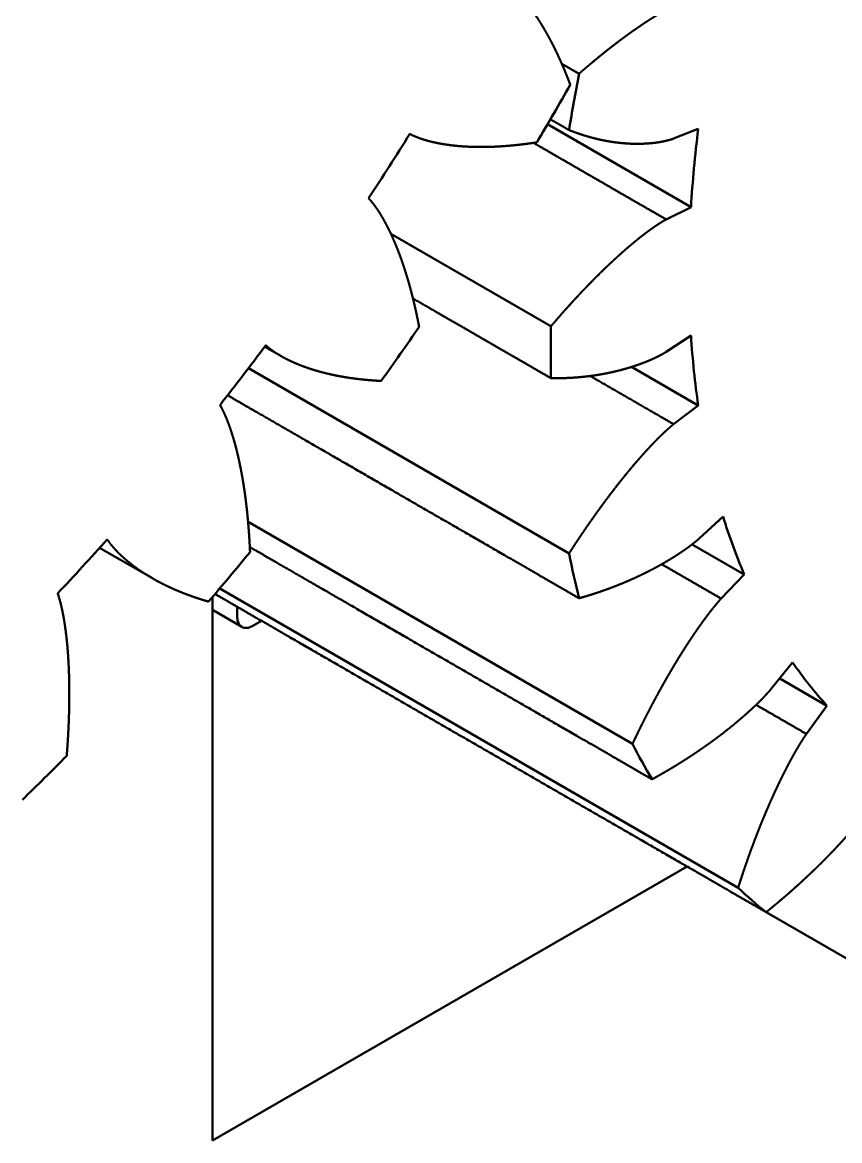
# Model space of a CAD drawing. Header units: inches. Extents: x 0.5 to 16.8, y 0.4 to 9.6.
# Drawn here: x 9.6371 to 9.7296, y 1.7202 to 1.8467 of the extents above; entities that cross this region are included whole.
import ezdxf

# ---------------------------------------------------------------- set-up
doc = ezdxf.new("R2010")
doc.units = ezdxf.units.IN
doc.header["$LTSCALE"] = 0.75
doc.header["$MEASUREMENT"] = 0
doc.layers.add('Visible', color=7, linetype='Continuous', lineweight=50)

msp = doc.modelspace()

# ---------------------------------------------------------------- linework, layer by layer
at = {"layer": 'Visible', "extrusion": (0, 0.8164965809277261, 0.5773502691896258)}
for p, q in [((9.700144489477001, 1.840903384911599, 0.2842348435647182), (9.698185183207674, 1.842034590913499, 0.2826350766949872)), ((9.696575956906603, 1.835182736711431, 0.2447858557420659), (9.712813796141976, 1.825807815857843, 0.2580439959592695)), ((9.710841766647949, 1.833554069481806, 0.2659366574343949), (9.713632145039814, 1.834666934501911, 0.2633060702123657)), ((9.712813796141976, 1.825807815857843, 0.2580439959592695), (9.70999737842158, 1.824413059455765, 0.2605071474081342)), ((9.696961842647173, 1.812323531569973, 0.2679237658444436), (9.678849373394772, 1.822780770568215, 0.2531349966275229)), ((9.70999737842158, 1.809411932506691, 0.24989974881737), (9.712813796141976, 1.811269295162674, 0.2477637093870726)), ((9.664570070626272, 1.8100107911348, 0.3015398859492961), (9.66637460241532, 1.808968944220624, 0.3030132799854073)), ((9.699012477364025, 1.786617835995003, 0.2472355898353271), (9.66272691310542, 1.807567316287304, 0.2176085506812342)), ((9.706075689185585, 1.807717846252899, 0.2349954566116139), (9.713632145039814, 1.803355124431391, 0.2411652769801549)), ((9.713632145039814, 1.803355124431391, 0.2411652769801549), (9.710841766647949, 1.801245938020202, 0.2430913585903909)), ((9.713732615545954, 1.788289953032972, 0.2303895413870123), (9.716433845650503, 1.790798677405974, 0.2288551596866455)), ((9.706193566239339, 1.765075289099968, 0.2232077070711966), (9.662684591005021, 1.790195207663601, 0.1876827775522543)), ((9.645889399609135, 1.787246250154112, 0.2981352784945557), (9.65185263514832, 1.783803374510171, 0.3030042399236663)), ((9.712933898015994, 1.787640729915665, 0.2164225148594596), (9.718847856913047, 1.784226304154572, 0.2212512420787789)), ((9.718847856913047, 1.784226304154572, 0.2212512420787789), (9.716223439073705, 1.781508451148056, 0.2225436720764264)), ((9.718145019492116, 1.748776124140932, 0.1970449759237454), (9.659473552263538, 1.782650111539169, 0.1491399235337667)), ((9.65865243217991, 1.720164673798308, 0.07919942487296794), (9.65865243217991, 1.78168459201197, 0.1227005762198132)), ((9.661461637444294, 1.780572157526422, 0.005890104019727005), (9.661461637444294, 1.779439585666069, 0.005089254776976304)), ((9.661979404397474, 1.778295142882598, 0.00364587910416958), (9.65865243217991, 1.780215971188227, 0.0009294176638832141)), ((9.664210240400056, 1.778985250870392, 0.001401654188157408), (9.663229404397502, 1.778418964940101, 0.002202503431362857)), ((9.721860177635339, 1.771247275309406, 0.208384358413241), (9.724310769166326, 1.774281563482873, 0.2075285747478119)), ((9.722847889660446, 1.772470246530247, 0.1949309789688414), (9.728199394189009, 1.769380553950214, 0.1993004641194602)), ((9.728199394189009, 1.769380553950214, 0.1993004641194602), (9.725872536171895, 1.766190318847293, 0.1998944346673852)), ((9.712371450299546, 1.751179363370284, 0.03533803024765803), (9.65865243217991, 1.720164673798308, 0.07919942487296794)), ((9.73426754135085, 1.738537649307773, 0.1700593049795316), (9.72131684694978, 1.746014736206234, 0.1594851072804886))]:
    msp.add_line(p, q, dxfattribs=at)
at = {"layer": 'Visible', "extrusion": (-0.7071067811879185, 0.4082482904634533, -0.5773502691882366)}
msp.add_arc((-6.519820225404268, -4.213457645285446, -6.271595350657961), 0.1476377952756269, 56.46098905562379, 59.25329665871353, dxfattribs=at)
at = {"layer": 'Visible', "extrusion": (-0.7071067811865475, 0.4082482904638631, -0.577350269189626)}
for centre, radius, start, end in [((-6.4399000688027, -3.86472908437858, -6.271595350644545), 0.2214566929132981, 269.2595982927712, 271.2095405816167), ((-6.4399000688027, -3.86472908437858, -6.271595350644545), 0.2214566929132239, 277.6316913160596, 279.5816336048198), ((-6.519820225413923, -4.213457645291243, -6.271595350644686), 0.147637795275595, 43.60384619847495, 46.39615380154156), ((-6.4399000688027, -3.86472908437858, -6.271595350644545), 0.2214566929134328, 286.0037843392852, 287.9537266281105), ((-6.439900068802897, -3.864729084378514, -6.271595350644453), 0.2214566929138162, 294.3758773625416, 296.3258196513654), ((-6.519820225414348, -4.213457645292147, -6.27159535064439), 0.1476377952758262, 5.032417627036529, 7.82472523011403)]:
    msp.add_arc(centre, radius, start, end, dxfattribs=at)
at = {"layer": 'Visible', "extrusion": (0.7071067811865475, -0.4082482904638631, 0.577350269189626)}
for centre, radius, start, end in [((6.4399000688027, -3.86472908437858, 6.271595350644545), 0.1993110236220867, 264.3343396624211, 266.8244284399025), ((6.519820225413923, -4.213457645291243, 6.271595350644686), 0.1254921259842534, 126.2111011489943, 130.9317559938683), ((6.519820225413923, -4.213457645291243, 6.271595350644686), 0.1254921259842424, 139.0682440061193, 143.788898850989), ((6.439900068802897, -3.864729084378514, 6.271595350644453), 0.1993110236222853, 255.9622466391793, 258.45233541664), ((6.4399000688027, -3.86472908437858, 6.271595350644545), 0.1993110236220319, 247.5901536159348, 250.0802423933885)]:
    msp.add_arc(centre, radius, start, end, dxfattribs=at)
at = {"layer": 'Visible', "extrusion": (0.7071067811859958, -0.4082482904643899, 0.577350269189929)}
msp.add_arc((6.519820225420665, -4.213457645290275, 6.271595350637672), 0.1254921259842416, 151.9253868633135, 156.6460417081801, dxfattribs=at)
at = {"layer": 'Visible', "extrusion": (-0.7071067811879185, 0.4082482904626899, -0.5773502691887764)}
msp.add_arc((-6.519820225398151, -4.213457645292639, -6.271595350659486), 0.1476377952755291, 30.74670334139302, 33.53901094449132, dxfattribs=at)
at = {"layer": 'Visible', "extrusion": (-0.7071067811865239, 0.4082482904638769, -0.577350269189645)}
msp.add_arc((-6.373538471361954, -4.314663264654763, -6.108170153794111), 0.002499999999999934, 314.9999999999788, 44.99999999999802, dxfattribs=at)
at = {"layer": 'Visible', "extrusion": (0.7071067811870324, -0.4082482904632149, 0.5773502691894904)}
msp.add_arc((6.519820225406487, -4.213457645293907, 6.271595350650626), 0.1254921259842631, 164.7825297203871, 169.5031845652988, dxfattribs=at)
at = {"layer": 'Visible', "extrusion": (-0.7071067811878106, 0.4082482904624096, -0.5773502691891069)}
msp.add_arc((-6.519820225396405, -4.213457645296049, -6.271595350659012), 0.147637795275496, 17.88956048428914, 20.68186808731985, dxfattribs=at)
at = {"layer": 'Visible'}
for points in [[(9.699152120659623, 1.839652375517744, 0.2845656449590024), (9.699126436297778, 1.839720722804941, 0.2846454305799853), (9.699074887521878, 1.839857159545318, 0.2848050400225475), (9.698997024203894, 1.840061041154286, 0.2850445687904539), (9.698892125269143, 1.840331335052042, 0.2853641698716274), (9.698759193822074, 1.840666612908308, 0.2857640542242734), (9.698624445887848, 1.840999286446959, 0.2861643217811434), (9.698487870660987, 1.841329335525188, 0.2865649715313339), (9.698349456079544, 1.841656735093693, 0.2869660005349033), (9.69820918975552, 1.841981455665064, 0.2873674031129667), (9.698067059021245, 1.842303464447696, 0.2877691715957553), (9.69792305096053, 1.842622726560876, 0.2881712971343404), (9.69777715254077, 1.842939206371057, 0.2885737704955318), (9.697629350751189, 1.843252868791751, 0.2889765828044801), (9.697479632899789, 1.843563680979287, 0.2893797263805027), (9.697327985827773, 1.843871610536326, 0.289783194431493), (9.697174395069627, 1.844176623440717, 0.2901869806182731), (9.69701884407937, 1.844478682125327, 0.2905910786403183), (9.696861313572985, 1.844777743762961, 0.2909954818314873), (9.696701780718744, 1.845073758164517, 0.2914001826679851), (9.696540220395267, 1.845366670289422, 0.2918051729952822), (9.696376606755624, 1.845656423405899, 0.2922104443546232), (9.696210914863745, 1.845942962331719, 0.2926159882667889), (9.696043122161203, 1.846226236352095, 0.2930217964994881), (9.69587321069844, 1.846506203544095, 0.2934278613920469), (9.695701163408106, 1.846782823854028, 0.293834175525717), (9.69552695954508, 1.847056050581386, 0.2942407312848445), (9.695350570293616, 1.847325822156108, 0.2946475204262242), (9.695171954842639, 1.847592054778943, 0.2950545336761934), (9.694991055078393, 1.847854632451799, 0.295461760188573), (9.694807802924064, 1.848113420618347, 0.2958691881913182), (9.694622129599342, 1.848368283369382, 0.2962768058237089), (9.69443397476994, 1.848619100426049, 0.2966846019271543), (9.694243294778293, 1.848865782395478, 0.2970925667627853), (9.694050074306237, 1.849108292372193, 0.2975006929937081), (9.693854305979588, 1.849346608213864, 0.297908973995618), (9.69365596564558, 1.849580676807818, 0.2983174017927013), (9.69345498855569, 1.849810369983743, 0.2987259650549277), (9.693251246742424, 1.850035442636454, 0.299134647194478), (9.693044521593723, 1.850255481921067, 0.2995434240310715), (9.692834534957004, 1.850469965030925, 0.2999522665486438), (9.692620986531669, 1.850678328635468, 0.3003611442049987), (9.692403589439213, 1.85088003492092, 0.300770028061379), (9.692182105819715, 1.851074637664851, 0.3011788939083999), (9.691956385154075, 1.851261853355254, 0.301587725619811), (9.69172634638608, 1.851441528131772, 0.3019965136745668), (9.691538834772476, 1.851579184691673, 0.3023235054483848), (9.691396241530587, 1.851679001405046, 0.3025687268650472), (9.691300309162902, 1.851744024562322, 0.3027321978556756), (9.691252125427813, 1.851776155811422, 0.3028139308621576)], [(9.713732615545954, 1.849848119248236, 0.2739177381554327), (9.713676104714526, 1.849830991012595, 0.2739748380149649), (9.71356291280745, 1.849795894367389, 0.2740886521469292), (9.713392614216676, 1.849740728874167, 0.2742582165778913), (9.713164527152461, 1.849662129804756, 0.274481987105446), (9.712877719012571, 1.849555488237456, 0.2747578469284235), (9.712589233427256, 1.849440542555158, 0.2750298892979117), (9.71229912022682, 1.849317500190637, 0.2752981998619362), (9.71200746873524, 1.849186737435048, 0.2755629352986944), (9.711714417200714, 1.849048840404294, 0.2758243407379268), (9.711420130704713, 1.848904509256727, 0.2760827090814928), (9.711124780737013, 1.848754469660662, 0.2763383434239586), (9.710828524788898, 1.84859938437512, 0.2765915195195703), (9.710531484670586, 1.848439759306757, 0.2768424459127345), (9.71023372906598, 1.84827586802362, 0.2770912319247145), (9.709935290208026, 1.848107824564067, 0.2773379187156024), (9.709636177415863, 1.847935642646689, 0.277582504572365), (9.709336391365927, 1.847759298097799, 0.2778249715738639), (9.709035938989249, 1.847578794067431, 0.2780653134568638), (9.708734845320809, 1.84739421292079, 0.2783035578027011), (9.708433146197425, 1.847205684329765, 0.2785397524116888), (9.708130883200969, 1.847013363221322, 0.2787739559062175), (9.707828097971063, 1.846817404988997, 0.2790062271692477), (9.707524826376133, 1.846617940177794, 0.2792366145786218), (9.707221094064383, 1.846415055124226, 0.2794651477724983), (9.706916919870995, 1.846208806481627, 0.279691843742512), (9.706612318240335, 1.845999231529959, 0.2799167111579663), (9.706307301944666, 1.845786359825524, 0.2801397552761955), (9.706001884894935, 1.845570225257461, 0.2803609830225469), (9.705696084310606, 1.845350875467375, 0.2805804069957958), (9.70538991916374, 1.845128365633173, 0.2807980429765848), (9.70508340910624, 1.84490275435428, 0.2810139083326249), (9.704776573270241, 1.844674099005715, 0.2812280202015245), (9.704469429042778, 1.844442451142868, 0.2814403937441057), (9.70416199114175, 1.844207852922636, 0.2816510407442365), (9.703854272658194, 1.843970339936959, 0.2818599703359723), (9.703546285878023, 1.843729943393782, 0.2820671895401574), (9.703238043170817, 1.843486692591796, 0.2822727039228994), (9.702929557929796, 1.843240617539323, 0.2824765183013369), (9.70262084529941, 1.842991751190311, 0.2826786374284893), (9.70231192099141, 1.842740127583511, 0.282879066131045), (9.702002800287577, 1.842485780471861, 0.2830778095612914), (9.701693496992224, 1.842228741885037, 0.2832748734590496), (9.701384022381266, 1.841969040823869, 0.2834702645191101), (9.701074384244752, 1.841706702038437, 0.2836639907054632), (9.70076458756876, 1.841441745520797, 0.283856060045764), (9.700516625612412, 1.841227697922022, 0.2840083956707531), (9.700330584577163, 1.841065994979999, 0.2841219072270178), (9.700206526326387, 1.840957674660785, 0.2841972529017767), (9.700144489477001, 1.840903384911599, 0.2842348435647182)], [(9.696902245354071, 1.835741227821472, 0.2793865774792721), (9.697324291756107, 1.835497559217629, 0.2797311769231783), (9.697746338158144, 1.835253890613785, 0.2800757763675392), (9.698168384559953, 1.835010222010169, 0.2804203758119002), (9.698590430961989, 1.834766553406098, 0.2807649752562611), (9.699012477364025, 1.834522884802482, 0.2811095747001673)], [(9.680984168401668, 1.834088217806084, 0.3028822976607444), (9.68103569048208, 1.834061837306081, 0.3028005424266667), (9.681139179389223, 1.834009831304911, 0.3026370211227913), (9.681295746989012, 1.833934087303987, 0.3023917066607282), (9.681507174403354, 1.833837628929359, 0.3020645556493946), (9.68177590409596, 1.833724604478448, 0.3016555099802645), (9.682049040570067, 1.833619068900362, 0.3012463625614146), (9.682326490446716, 1.833520875566819, 0.3008371240757697), (9.682608082229084, 1.833429753275368, 0.3004278127946236), (9.68289354646959, 1.833345274342037, 0.3000184563029507), (9.683182558508637, 1.833266923124029, 0.2996090876131348), (9.683474778190206, 1.833194159679806, 0.2991997415319929), (9.683769889560157, 1.83312648338574, 0.2987904510291628), (9.684067642607946, 1.833063499823538, 0.2983812434063111), (9.684367888007959, 1.833004976421762, 0.2979721370984407), (9.684670546608235, 1.832950793462942, 0.2975631443923703), (9.6849755842909, 1.832900903682003, 0.2971542736527226), (9.685282985507687, 1.832855289733288, 0.2967455316565974), (9.685592725832297, 1.832813920057333, 0.2963369260041873), (9.685904749321256, 1.832776712469922, 0.2959284670987472), (9.686218981485357, 1.832743554999752, 0.2955201669956296), (9.686535338453726, 1.832714320593141, 0.2951120385732793), (9.686853737181313, 1.832688883478568, 0.2947040946087327), (9.687174105793705, 1.832667135731754, 0.2942963468144626), (9.687496391791687, 1.832649000413994, 0.2938888050853166), (9.687820556027877, 1.832634422017236, 0.293481478116064), (9.688146568261576, 1.832623359413674, 0.2930743738629644), (9.688474402200658, 1.832615777964065, 0.2926675000330761), (9.688804030367013, 1.832611641336143, 0.292260864589025), (9.689135419935841, 1.832610904840294, 0.2918544761337216), (9.689468535383416, 1.832613519507277, 0.2914483435456532), (9.68980334029175, 1.83261943480943, 0.291042475701488), (9.690139799349712, 1.832628601685428, 0.290636881156388), (9.690477880323446, 1.832640975464301, 0.2902315678002196), (9.690817555607286, 1.832656518201929, 0.2898265426142643), (9.6911588008054, 1.832675196937316, 0.2894218121678023), (9.691501593570596, 1.832696982275138, 0.2890173830469394), (9.691845912316698, 1.83272184676207, 0.2886132622757032), (9.692191734843394, 1.832749763135553, 0.2882094577671523), (9.692539037165037, 1.832780702749233, 0.2878059786403355), (9.692887794831226, 1.832814636668445, 0.2874028343812824), (9.693237983989324, 1.832851536433509, 0.2870000340803927), (9.693589582470398, 1.832891374825749, 0.2865975856411751), (9.6939425708315, 1.832934126500277, 0.2861954949548817), (9.694296933311993, 1.832979768576251, 0.2857937651460816), (9.694652657781948, 1.833028281689394, 0.2853923973780184), (9.69493832012154, 1.833069377086531, 0.2850715927256715), (9.695153173670409, 1.833101479588549, 0.2848311518405353), (9.695296678839217, 1.833123450111998, 0.2846709301270494), (9.695368498790689, 1.833134577587089, 0.2845908373228667)], [(9.699012477364025, 1.834522884802482, 0.2811095747001673), (9.699061429414545, 1.834503423082424, 0.2810358594128957), (9.699159413635474, 1.834464779115024, 0.2808885283293421), (9.699306630323921, 1.834407651582069, 0.2806678301799366), (9.699503400343023, 1.834333159722974, 0.2803741634097605), (9.699750166812013, 1.834242851277395, 0.2800080797273949), (9.69999773967243, 1.834155363857917, 0.279643003188994), (9.700246120861951, 1.834070716499809, 0.279278944879934), (9.700495310972432, 1.833988931695558, 0.2789159199801361), (9.700745308295385, 1.833910034371229, 0.2785539482074455), (9.700996109433621, 1.83383405115751, 0.278193052554343), (9.70124770998746, 1.833761009631871, 0.2778332579086964), (9.701500105181143, 1.833690937405208, 0.2774745896426793), (9.701753290469018, 1.833623861251908, 0.2771170722571696), (9.70200726215285, 1.833559805817458, 0.2767607277078241), (9.702262017415027, 1.833498795634341, 0.2764055767929676), (9.70251755424579, 1.833440857424648, 0.2760516408689), (9.702773871385947, 1.833386022277637, 0.2756989434619754), (9.703030968221814, 1.833334327538978, 0.2753475117306152), (9.703288844689045, 1.833285819287767, 0.2749973783370478), (9.70354750095817, 1.833240548948652, 0.2746485794336877), (9.703806937078983, 1.833198568971056, 0.2743011520483378), (9.704067152576048, 1.833159928429041, 0.2739551314634809), (9.704328146101492, 1.833124669138442, 0.2736105488988869), (9.704589914837474, 1.83309281973925, 0.2732674280550782), (9.704852455611675, 1.833064404783499, 0.2729257901805795), (9.705115766285193, 1.83303945634816, 0.2725856605761692), (9.705379847088583, 1.833018025247839, 0.2722470748904016), (9.705644701791929, 1.833000190954408, 0.2719100847007212), (9.705910339349888, 1.832986075567078, 0.2715747653778635), (9.706176771603172, 1.832975825128642, 0.2712412056871472), (9.706444010281306, 1.832969585198271, 0.2709094941897092), (9.706712064045863, 1.832967476920203, 0.2705797059388715), (9.70698093586066, 1.832969575734751, 0.2702518906489786), (9.707250619159826, 1.832975880555523, 0.2699260555923502), (9.707521104104448, 1.832986363909868, 0.2696021933948032), (9.707792385431052, 1.833001034939571, 0.2692803169661602), (9.708064469956529, 1.83301999970854, 0.2689604929555571), (9.708337383692427, 1.833043518393652, 0.2686428734787114), (9.708611180563143, 1.833072075599148, 0.268327735159346), (9.70888593354221, 1.833106307563185, 0.2680154385116111), (9.709161723591482, 1.833146911546464, 0.2677063774144699), (9.709438629252421, 1.83319456055051, 0.2674009315605872), (9.709716716211691, 1.833249817922479, 0.2670994188456461), (9.709996026006142, 1.833313044957549, 0.2668020438723033), (9.7102765808736, 1.833384440430791, 0.2665089199613249), (9.710502027910028, 1.833448159185991, 0.2662778608232657), (9.710671677859867, 1.833499668662853, 0.2661065056172447), (9.710785028591093, 1.833535660510051, 0.2659931299695018), (9.710841766647949, 1.833554069481806, 0.2659366574343949)], [(9.682044481736288, 1.812264798632441, 0.2861521966560758), (9.682029559123524, 1.812342791042965, 0.2862256220118979), (9.68199951636166, 1.812498539847184, 0.28637254776595), (9.68195385961008, 1.812731455000858, 0.2865931615228874), (9.681891797770962, 1.813040591294339, 0.2868877638120466), (9.68181223704278, 1.813424641140045, 0.2872567696554142), (9.681730683035997, 1.813806306573497, 0.2876265307236281), (9.68164712330827, 1.814185568470748, 0.2879970487306309), (9.681561543644879, 1.814562402760657, 0.288368324066596), (9.681473928974132, 1.814936780727294, 0.2887403548829752), (9.68138426355063, 1.815308670202967, 0.2891131377214151), (9.681292531137618, 1.815678036854479, 0.289486668187692), (9.681198715297345, 1.816044845571241, 0.2898609415879037), (9.681102799679824, 1.816409061822242, 0.2902359535296455), (9.681004768511915, 1.816770653389767, 0.2906117005491069), (9.68090460564736, 1.817129588627495, 0.2909881800446783), (9.68080229353814, 1.817485834440276, 0.2913653901055113), (9.680697812281782, 1.817839354403304, 0.2917433293519025), (9.680591138803724, 1.818190107080454, 0.2921219967429352), (9.68048224584891, 1.818538043962462, 0.2925013913600196), (9.680371103452448, 1.818883111866853, 0.2928815122945707), (9.680257680771323, 1.819225255968604, 0.2932623585566034), (9.680141947991391, 1.819564422896747, 0.2936439289201189), (9.680023878042906, 1.819900563526289, 0.2940262218021417), (9.679903449187808, 1.8202336371005, 0.2944092350080609), (9.67978064073191, 1.820563604663221, 0.2947929663359901), (9.679655427774609, 1.820890420972773, 0.295177414292084), (9.67952777613937, 1.821214026687585, 0.2955625787726603), (9.679397637855349, 1.821534341377628, 0.2959484616580994), (9.67926494503195, 1.821851254049761, 0.2963350676127448), (9.679129618308028, 1.822164636092566, 0.2967224028911915), (9.678991577504352, 1.82247435760496, 0.2971104738394388), (9.678850752156908, 1.822780303513582, 0.2974992853883123), (9.678707090979518, 1.823082388045805, 0.2978888396992261), (9.678560575278429, 1.823380575220881, 0.2982791342269593), (9.67841119550258, 1.823674843070876, 0.2986701651334442), (9.678258922818717, 1.823965140258224, 0.2990619314318792), (9.678103681719453, 1.82425134425489, 0.2994544389584917), (9.677945324011493, 1.82453322161723, 0.2998477041437582), (9.67778359727004, 1.824810379788005, 0.3002417585621515), (9.677618180633093, 1.825082321925947, 0.3006366438698933), (9.677448727829873, 1.825348512804339, 0.3010324056967875), (9.677274908108533, 1.825608441475651, 0.3014290878359134), (9.677096447193666, 1.825861683976655, 0.3018267264155838), (9.676913171379741, 1.826107970809517, 0.3022253436183746), (9.676724986973799, 1.826347155586291, 0.3026249506815475), (9.676570482266246, 1.826532773581221, 0.3029454312732014), (9.67645237577904, 1.826668760293842, 0.3031862387147157), (9.676372648709961, 1.826757985123095, 0.3033469755146143), (9.676332537822876, 1.826802239293102, 0.3034273935418241)], [(9.70999737842158, 1.824413059455765, 0.2605071474081342), (9.709939297774103, 1.824380116133852, 0.2605549869367678), (9.709823113472115, 1.824313449179726, 0.2606501424097587), (9.7096487679969, 1.8242111078157, 0.2607913048641421), (9.709416169208911, 1.824069967057994, 0.260976377449424), (9.709125192306832, 1.823885746795895, 0.2612024865206877), (9.708833993659258, 1.823693815776323, 0.2614234148459218), (9.708542587416336, 1.823494369155924, 0.2616392830896075), (9.708250998086672, 1.823287760614676, 0.261850311325361), (9.707959262884064, 1.823074540764765, 0.2620568433167136), (9.707667426191623, 1.822855367331385, 0.2622592897882896), (9.707375534436554, 1.822630922129065, 0.2624580759938908), (9.707083630965148, 1.82240182814553, 0.2626535893637083), (9.70679175059286, 1.822168561438502, 0.2628461238823547), (9.706499915204635, 1.821931380339493, 0.2630358354140299), (9.706208137835578, 1.821690393692961, 0.2632227849585433), (9.705916425964237, 1.821445616339588, 0.2634069738505787), (9.705624784983687, 1.821197027619519, 0.2635883808761719), (9.705333221815867, 1.820944632479041, 0.26376700105493), (9.705041747779891, 1.820688510095351, 0.2639428765114644), (9.704750376812857, 1.82042878397101, 0.2641160775051503), (9.704459124225426, 1.820165601267718, 0.2642866893434075), (9.704168005299156, 1.819899109567132, 0.2644547976665308), (9.703877033838129, 1.819629433137152, 0.2646204734387538), (9.703586221062327, 1.819356654782041, 0.2647837614704258), (9.703295576513032, 1.819080829480072, 0.2649446889499814), (9.7030051086947, 1.818801994068508, 0.2651032715102701), (9.702714825785737, 1.818520178175959, 0.2652595200856922), (9.70242473636495, 1.818235415539675, 0.2654134480249013), (9.70213484995475, 1.817947752837199, 0.2655650766719191), (9.701845176529336, 1.817657243816257, 0.2657144318150131), (9.701555726141127, 1.81736394539962, 0.2658615413943153), (9.701266508515577, 1.817067913285427, 0.2660064328824774), (9.70097753260234, 1.816769197584563, 0.2661491307521828), (9.700688806264228, 1.816467839433244, 0.2662896544620708), (9.700400336861325, 1.816163873776532, 0.2664280197063817), (9.700112131724612, 1.815857331512689, 0.2665642393558301), (9.699824198643686, 1.815548241919942, 0.2666983245726442), (9.6995365463838, 1.815236635216252, 0.2668302859897267), (9.699249185043076, 1.814922544727779, 0.2669601348034121), (9.698962125128222, 1.814606004898451, 0.2670878825015279), (9.698675376733949, 1.814287049787708, 0.2672135408060967), (9.698388948681671, 1.813965711492983, 0.2673371216069427), (9.698102847630938, 1.813642018682003, 0.2674586370198995), (9.697817077272706, 1.813315995233324, 0.2675780994095476), (9.697531639171306, 1.812987660014869, 0.2676955202014142), (9.697303554627755, 1.812723153327624, 0.2677878311033055), (9.697132640594422, 1.81252374285873, 0.2678561526940939), (9.697018764240514, 1.812390344934556, 0.2679012955977669), (9.696961842647173, 1.812323531569973, 0.2679237658444436)], [(9.664691167562754, 1.810172987847182, 0.3059264456010169), (9.664735063322727, 1.810134140223226, 0.3058452150748963), (9.664823357672962, 1.810057153426442, 0.3056826391371033), (9.664957307689296, 1.809943798587938, 0.3054384305664826), (9.66513892710805, 1.809796912919182, 0.3051121292619428), (9.665370977628076, 1.809620389206657, 0.304703105462977), (9.665608011456928, 1.809450893638541, 0.3042929480320709), (9.665849924518401, 1.809288290098266, 0.3038816881839921), (9.666096525432298, 1.809132326572126, 0.3034693821127803), (9.666347513309578, 1.808982605423125, 0.3030561171576664), (9.666602525565398, 1.808838647194534, 0.3026419983652886), (9.666861182349752, 1.808699949877337, 0.302227135981866), (9.667123130950817, 1.808566048136527, 0.3018116329471923), (9.66738809248955, 1.808436575585119, 0.3013955717424324), (9.667655900776257, 1.808311316579875, 0.3009790034247999), (9.66792646816953, 1.808190160598997, 0.3005619571817988), (9.6681997574392, 1.808073064609516, 0.3001444481824365), (9.668475752147291, 1.807960013456295, 0.2997264858418021), (9.668754425925503, 1.807850978750821, 0.2993080823816854), (9.669035717138062, 1.807745884959104, 0.2988892598791608), (9.669319543392024, 1.807644628806429, 0.2984700462175169), (9.669605811796377, 1.807547092968889, 0.2980504722049773), (9.66989443037733, 1.807453161311287, 0.2976305683664577), (9.670185319650276, 1.807362734308299, 0.297210361674388), (9.670478421795682, 1.807275741272861, 0.2967898729593799), (9.670773693934283, 1.807192131473812, 0.2963691188665507), (9.671071103163516, 1.807111867583899, 0.295948113297527), (9.671370621016653, 1.807034918335603, 0.295526869007972), (9.671672217729114, 1.806961250914355, 0.2951053992478592), (9.671975857579358, 1.806890824751235, 0.2946837190811493), (9.672281501833599, 1.806823595299875, 0.2942618444471918), (9.672589110742368, 1.806759516545753, 0.2938397914917914), (9.672898645755144, 1.806698543799484, 0.2934175758300626), (9.67321007169517, 1.806640636388465, 0.2929952117847279), (9.673523358476135, 1.806585759812606, 0.2925727118072246), (9.673838479582859, 1.806533884188639, 0.2921500872421348), (9.674155410825055, 1.806484982991378, 0.2917273489611034), (9.67447412895763, 1.806439031598075, 0.2913045080208576), (9.674794610194798, 1.806396005717033, 0.2908815763767052), (9.675116828940876, 1.806355879962894, 0.2904585674268674), (9.675440759137476, 1.806318628740883, 0.2900354949879329), (9.675766375333982, 1.806284226836169, 0.2896123724021891), (9.676093653779393, 1.806252649997077, 0.2891892116076633), (9.676422573457334, 1.806223875389378, 0.2887660221986152), (9.676753117038292, 1.80619788202398, 0.2883428105583334), (9.677085270961928, 1.806174651881065, 0.2879195805526251), (9.677352274613671, 1.806158267115734, 0.2875809834199572), (9.677553245026278, 1.806147211577354, 0.2873270284917453), (9.677687544010954, 1.806140388793892, 0.2871577220621475), (9.677754773180826, 1.80613711429578, 0.2870730680615452)], [(9.696961842647173, 1.806449320215961, 0.2637700711616162), (9.697018764240514, 1.806448234245408, 0.2636995888351521), (9.697132640594422, 1.8064463294088, 0.2635587724312245), (9.697303554627755, 1.806444273466013, 0.2633479925752908), (9.697531639171306, 1.806443136123562, 0.2630678429777618), (9.697817077272706, 1.806444396434927, 0.2627191453011619), (9.698102847630938, 1.806448352172765, 0.2623719466496368), (9.698388948681671, 1.806455020399198, 0.2620262610034843), (9.698675376733949, 1.806464420730663, 0.2616821067535966), (9.698962125128222, 1.806476574146018, 0.2613395068892714), (9.699249185043076, 1.806491502554536, 0.2609984877099123), (9.6995365463838, 1.806509228360028, 0.2606590774198594), (9.699824198643686, 1.806529773876491, 0.2603213046631936), (9.700112131724612, 1.806553160766725, 0.2599851971281169), (9.700400336861325, 1.806579409129881, 0.2596507797607046), (9.700688806264228, 1.806608539247463, 0.2593180764429235), (9.70097753260234, 1.806640573554432, 0.2589871120167118), (9.701266508515577, 1.806675538496165, 0.2586579141966467), (9.701555726141127, 1.806713466129622, 0.2583305152797948), (9.701845176529336, 1.806754396232009, 0.2580049543544192), (9.70213484995475, 1.806798373271704, 0.2576812747747681), (9.70242473636495, 1.806845442562917, 0.2573595208955339), (9.702714825785737, 1.806895646337125, 0.2570397347940343), (9.7030051086947, 1.806949020276079, 0.2567219533648313), (9.703295576513032, 1.807005588210586, 0.2564062039637065), (9.703586221062327, 1.8070653703262, 0.2560925108818992), (9.703877033838129, 1.807128393639687, 0.2557809036384242), (9.704168005299156, 1.807194702112838, 0.2554714250049983), (9.704459124225426, 1.807264365592573, 0.2551641381119225), (9.704750376812857, 1.80733749240926, 0.2548591364670756), (9.705041747779891, 1.807414212497406, 0.2545565306645585), (9.705333221815867, 1.807494655339497, 0.254256431012891), (9.705624784983687, 1.80757892834572, 0.2539589305324625), (9.705916425964237, 1.807667097623153, 0.2536640898315454), (9.706208137835578, 1.807759160125215, 0.2533719152320373), (9.706499915204635, 1.807855088963834, 0.2530823943284304), (9.70679175059286, 1.807954890344718, 0.2527955406662841), (9.707083630965148, 1.808058658060645, 0.252511436533041), (9.707375534436554, 1.808166625172589, 0.2522302735305857), (9.707667426191623, 1.808279227537014, 0.2519524024960447), (9.707959262884064, 1.808397038089197, 0.2516782816437626), (9.708250998086672, 1.808520685035091, 0.2514084120448388), (9.708542587416336, 1.808650774849866, 0.2511432768988016), (9.708833993659258, 1.808787815175037, 0.2508832807407089), (9.709125192306832, 1.80893213139052, 0.2506286836646723), (9.709416169208911, 1.809083902314114, 0.2503796294454332), (9.7096487679969, 1.809211343501829, 0.2501848698011599), (9.709823113472115, 1.809310318951702, 0.2500413272864535), (9.709939297774103, 1.809377810074011, 0.2499467545885636), (9.70999737842158, 1.809411932506691, 0.24989974881737)], [(9.662911181114172, 1.786770542697241, 0.2915584472129922), (9.662907338300105, 1.786856517958768, 0.2916239473697715), (9.662899441861786, 1.787028259311455, 0.2917550579672934), (9.662886964771136, 1.787285243827, 0.2919520547138745), (9.662869062767871, 1.787626633813034, 0.2922153792756035), (9.662844568456652, 1.788051270292499, 0.2925456418906833), (9.66281794655993, 1.788473793084449, 0.292877015654085), (9.66278918326157, 1.788894184491937, 0.293209504970946), (9.662758262498759, 1.789312421934937, 0.2935431135483668), (9.662725166835802, 1.789728478080406, 0.2938778434131564), (9.662689877785628, 1.790142322070551, 0.2942136953888621), (9.662652376137434, 1.790553920850698, 0.2945506696291886), (9.662612642398248, 1.790963240583778, 0.2948887660809305), (9.662570657227892, 1.791370248027988, 0.2952279849264414), (9.662526402107463, 1.791774912278697, 0.295568326994271), (9.66247985824771, 1.792177203116125, 0.2959097939269668), (9.662431005392595, 1.792577089076531, 0.2962523882847563), (9.662379820706523, 1.792974535653457, 0.2965961136364967), (9.662326277817105, 1.793369503685881, 0.2969409745896883), (9.662270345626215, 1.793761947377334, 0.2972869768491364), (9.662211989963684, 1.794151816538033, 0.2976341267749376), (9.662151175648209, 1.79453905941773, 0.2979824308617935), (9.662087868623988, 1.794923625594492, 0.2983318951669389), (9.66202203788544, 1.795305468578817, 0.2986825247899105), (9.661953658369615, 1.795684549649877, 0.2990343230467261), (9.661882706197733, 1.796060831780551, 0.2993872930014732), (9.661809152842128, 1.796434272149327, 0.2997414393139479), (9.661732959496252, 1.796804814910047, 0.3000967700227193), (9.661654072051082, 1.797172384716305, 0.3004532981185548), (9.661572414286187, 1.797536877944367, 0.3008110436808238), (9.661487897246165, 1.797898174668489, 0.301170030855701), (9.661400431064298, 1.798256153766488, 0.3015302840613003), (9.661309936646607, 1.798610707821354, 0.3018918242119071), (9.661216356171511, 1.798961756508334, 0.3022546653255631), (9.661119667968936, 1.79930926554016, 0.3026188096991973), (9.661019860515129, 1.799653213590318, 0.3029842563651073), (9.66091690090889, 1.799993552190472, 0.3033510113464217), (9.660810704495365, 1.800330167066932, 0.3037190975210251), (9.660701106012088, 1.800662841412532, 0.3040885639870794), (9.660587824602775, 1.800991211323662, 0.3044594974030588), (9.66047050353382, 1.80131481651506, 0.3048320092057111), (9.660348757944806, 1.801633161270274, 0.3052062202268644), (9.660222220259815, 1.801945772399904, 0.3055822460573836), (9.660090585634865, 1.802252257233931, 0.3059601823938465), (9.659953660878276, 1.802552366032614, 0.3063400892538084), (9.6598113416585, 1.802845963001346, 0.3067219983954601), (9.65969313685628, 1.80307558630625, 0.3070291373169312), (9.65960203435839, 1.803244844697247, 0.307260398390099), (9.659540211831885, 1.803356369526682, 0.3074149751751065), (9.659509028686902, 1.803411803416793, 0.3074923642516296)], [(9.710841766647949, 1.801245938020202, 0.2430913585903909), (9.710785028591093, 1.801198831527699, 0.2431275389144503), (9.710671677859867, 1.801103937224298, 0.2431992642359546), (9.710502027910028, 1.800959551812866, 0.2433049462383678), (9.7102765808736, 1.800762946753593, 0.2434420405693345), (9.709996026006142, 1.800510385369989, 0.2436070608373484), (9.709716716211691, 1.800251093235602, 0.2437657968489475), (9.709438629252421, 1.79998524344569, 0.2439183982369286), (9.709161723591482, 1.799713149333911, 0.2440651374336085), (9.70888593354221, 1.799435298398521, 0.2442064396018395), (9.708611180563143, 1.799152272949868, 0.2443428126894105), (9.708337383692427, 1.798864676761241, 0.2444747827876199), (9.708064469956529, 1.798573061808611, 0.2446028295753422), (9.707792385431052, 1.798277850429486, 0.2447273177344869), (9.707521104104448, 1.797979272765588, 0.2448484418569024), (9.707250619159826, 1.797677427008921, 0.2449662797239398), (9.70698093586066, 1.797372328378515, 0.2450808356516063), (9.706712064045863, 1.79706396076358, 0.245192086195857), (9.706444010281306, 1.796752330659274, 0.2453000279097068), (9.706176771603172, 1.796437510083933, 0.2454047153460124), (9.705910339349888, 1.796119610178948, 0.2455062377034665), (9.705644701791929, 1.79579876296043, 0.2456047026962551), (9.705379847088583, 1.795475100798285, 0.2457002184264638), (9.705115766285193, 1.79514873545213, 0.2457928748867744), (9.704852455611675, 1.794819742040772, 0.2458827298110009), (9.704589914837474, 1.79448817111188, 0.2459698192251381), (9.704328146101492, 1.794154057211927, 0.246054164938414), (9.704067152576048, 1.793817428557077, 0.2461357830152338), (9.703806937078983, 1.793478317040353, 0.2462146925577144), (9.70354750095817, 1.793136766034195, 0.2462909225837393), (9.703288844689045, 1.792792825162223, 0.2463645075999921), (9.703030968221814, 1.792446546815427, 0.2464354847134018), (9.702773871385947, 1.792097982221776, 0.2465038903565073), (9.70251755424579, 1.791747177535171, 0.2465697570864904), (9.702262017415027, 1.791394170809326, 0.246633111059964), (9.70200726215285, 1.791038994588234, 0.24669397374646), (9.701753290469018, 1.790681677913426, 0.246752363219457), (9.701500105181143, 1.790322248572011, 0.2468082956779654), (9.70124770998746, 1.789960735478871, 0.2468617870376875), (9.700996109433621, 1.78959717065959, 0.2469128543752959), (9.700745308295385, 1.7892315872366, 0.2469615152658662), (9.700495310972432, 1.788864017867809, 0.247007787412258), (9.700246120861951, 1.788494493108828, 0.2470516882590346), (9.69999773967243, 1.78812303985751, 0.2470932347346206), (9.699750166812013, 1.787749679922626, 0.2471324429839115), (9.699503400343023, 1.787374430101863, 0.247169327258689), (9.699306630323921, 1.787072727796385, 0.2471969845842068), (9.699159413635474, 1.786845609074135, 0.2472166902789468), (9.699061429414545, 1.786693822674351, 0.2472293667583472), (9.699012477364025, 1.786617835995003, 0.2472355898353271)], [(9.646742360788497, 1.788195662153385, 0.312368838614475), (9.646777694666074, 1.788145175375121, 0.3122898640858693), (9.646848912618456, 1.788044848622803, 0.3121316985370868), (9.646957390139281, 1.787896298908436, 0.3118938007396537), (9.64710533066, 1.787702116558194, 0.3115753036886417), (9.647295756254383, 1.78746585588101, 0.3111750193911575), (9.647491635472992, 1.787236012826497, 0.310772593740694), (9.647692855762674, 1.787012464692225, 0.3103680778212947), (9.64789920993758, 1.786794984022436, 0.3099615645473932), (9.648110372080286, 1.78658321170451, 0.3095531991539247), (9.648325949409585, 1.786376714685048, 0.3091431564826053), (9.648545530476444, 1.786175039586624, 0.3087316198680128), (9.64876873332901, 1.785977766282713, 0.3083187600277597), (9.648995256163293, 1.785784564224059, 0.3079047128630918), (9.649224919468683, 1.785595239294707, 0.3074895609656778), (9.649457628980375, 1.785409692520716, 0.307073349802522), (9.649693345150357, 1.785227886020721, 0.3066561010232363), (9.649932051001318, 1.785049807151609, 0.3062378264803556), (9.650173718786167, 1.784875431301998, 0.3058185427548779), (9.650418282487866, 1.784704691197931, 0.3053982831297617), (9.65066565356847, 1.784537494461574, 0.3049770907214224), (9.650915732094749, 1.784373736000134, 0.3045550136102975), (9.651168419124591, 1.784213311790154, 0.3041320994198031), (9.651423629258264, 1.784056132825526, 0.3037083898057062), (9.651681300588283, 1.783902136177403, 0.3032839160914591), (9.651941387416176, 1.783751276974044, 0.302858702517824), (9.652203854879193, 1.783603522482963, 0.3024327686357537), (9.652468672944, 1.783458845475934, 0.3020061319757588), (9.652735810191647, 1.783317217354352, 0.3015788107968547), (9.653005228767146, 1.7831786025356, 0.3011508262998177), (9.65327688755156, 1.783042961844558, 0.3007222011442536), (9.653550744311364, 1.782910254761646, 0.3002929584044978), (9.653826758077233, 1.782780441921659, 0.2998631204209232), (9.654104891480078, 1.782653487516654, 0.2994327076416994), (9.654385112594586, 1.782529361225897, 0.2990017377264849), (9.654667393350113, 1.782408036881634, 0.2985702265523287), (9.654951708230787, 1.782289491393385, 0.2981381890417651), (9.655238032825995, 1.782173703493982, 0.297705640053664), (9.655526342272655, 1.782060652380551, 0.2972725953281952), (9.655816609910065, 1.781950316469192, 0.2968390722571712), (9.6561088086271, 1.781842674051177, 0.2964050886926088), (9.656402911917898, 1.78173770369358, 0.295970661944466), (9.656698894955756, 1.781635384628544, 0.2955358077319943), (9.656996735599026, 1.78153569701999, 0.2951005391478247), (9.657296415317209, 1.781438622216001, 0.2946648656975412), (9.657597919410367, 1.781344143927072, 0.2942287938681147), (9.657840573655225, 1.781270628212496, 0.2938796208645726), (9.65802337759624, 1.781216650263332, 0.2936175645018011), (9.658145608047338, 1.78118117958843, 0.2934427818286167), (9.658206813562405, 1.781163572907417, 0.2933553708849104)], [(9.700144489477001, 1.781544470881954, 0.2422617529305171), (9.700206526326387, 1.78156181511622, 0.2421980378435364), (9.700330584577163, 1.781596744926446, 0.242070797242377), (9.700516625612412, 1.781649863667553, 0.2418805050610899), (9.70076458756876, 1.781722137872293, 0.2416279205081082), (9.701074384244752, 1.781814903743907, 0.2413140939938785), (9.701384022381266, 1.781910104281906, 0.2410021832197344), (9.701693496992224, 1.782007753719881, 0.2406922043574014), (9.702002800287577, 1.782107867815512, 0.2403841780878793), (9.70231192099141, 1.782210462547482, 0.2400781295214074), (9.70262084529941, 1.782315554005436, 0.2397740869423615), (9.702929557929796, 1.782423158296297, 0.2394720804559256), (9.703238043170817, 1.78253329131735, 0.2391721405456337), (9.703546285878023, 1.782645968535235, 0.2388742966954851), (9.703854272658194, 1.782761204493227, 0.2385785755932375), (9.70416199114175, 1.782879014206401, 0.2382850030057853), (9.704469429042778, 1.782999414695496, 0.2379936060156069), (9.704776573270241, 1.783122426438013, 0.2377044151353402), (9.70508340910624, 1.783248074593985, 0.2374174661822508), (9.70538991916374, 1.783376390643525, 0.2371328027097661), (9.705696084310606, 1.783507409869117, 0.2368504730993664), (9.706001884894935, 1.783641168178974, 0.2365705268098282), (9.706307301944666, 1.783777698842187, 0.2362930106023668), (9.706612318240335, 1.783917029618578, 0.2360179651950602), (9.706916919870995, 1.784059178334246, 0.2357454202310691), (9.707221094064383, 1.784204159796445, 0.2354754018224412), (9.707524826376133, 1.78435199460705, 0.2352079422289535), (9.707828097971063, 1.784502717669511, 0.2349430891977136), (9.708130883200969, 1.78465638570492, 0.2346809142500206), (9.708433146197425, 1.784813087841258, 0.2344215243388135), (9.708734845320809, 1.784972931390712, 0.2341650463426959), (9.709035938989249, 1.785136023265295, 0.2339116067869327), (9.709336391365927, 1.785302451755342, 0.2336613119932736), (9.709636177415863, 1.78547227032027, 0.2334142304248417), (9.709935290208026, 1.78564547410474, 0.2331703671370633), (9.71023372906598, 1.785822038155175, 0.2329297053138362), (9.710531484670586, 1.786001965428795, 0.2326922584593376), (9.710828524788898, 1.78618533274539, 0.2324581203711205), (9.711124780737013, 1.786372334362568, 0.2322275125297892), (9.711420130704713, 1.786563335532719, 0.2320008423939726), (9.711714417200714, 1.786758817160717, 0.2317786429020998), (9.71200746873524, 1.786959306895142, 0.2315614971885225), (9.71229912022682, 1.787165314273579, 0.2313499677347863), (9.712589233427256, 1.787377265777877, 0.2311445254263162), (9.712877719012571, 1.787595434556351, 0.230945472807889), (9.713164527152461, 1.787819970502596, 0.2307529769000212), (9.713392614216676, 1.788004743689271, 0.230604282810873), (9.71356291280745, 1.788146222070054, 0.2304957508076768), (9.713676104714526, 1.788241828180617, 0.230424723329179), (9.713732615545954, 1.788289953032972, 0.2303895413870123)], [(9.709495302962527, 1.785392942342696, 0.2170501719456297), (9.710840930184535, 1.784616044104041, 0.2181488719716072), (9.71218655740677, 1.783839145864931, 0.2192475719980393), (9.713532184629006, 1.783062247625821, 0.2203462720244715), (9.714877811851242, 1.782285349386939, 0.221444972050449), (9.716223439073705, 1.781508451148056, 0.2225436720764264)], [(9.642160011877426, 1.763712973515112, 0.3006691717841932), (9.642167330765464, 1.763805099214323, 0.3007253507207679), (9.642181748949046, 1.763989172746506, 0.300837851767028), (9.642202717446938, 1.764264749446056, 0.3010070328596157), (9.642229356829834, 1.764631116989221, 0.3012334673867372), (9.642260450989628, 1.765087289713165, 0.301517947800221), (9.642289328601922, 1.765541664524335, 0.3018038716027149), (9.642315974773286, 1.765994225528857, 0.3020912457964187), (9.642340371932736, 1.766444952119855, 0.3023800773289622), (9.642362500654148, 1.766893818929475, 0.3026703720552177), (9.64238234010259, 1.7673407970683, 0.3029621350660818), (9.642399868501574, 1.767785855464126, 0.3032553710590946), (9.642415063719003, 1.768228962273952, 0.3035500846244759), (9.642427903837191, 1.768670086254133, 0.3038462805134259), (9.642438367985282, 1.769109198472052, 0.3041439638286647), (9.642446435132346, 1.769546270778164, 0.3044431404237002), (9.642452082744516, 1.769981274010661, 0.3047438172752663), (9.642455285541931, 1.770414176318354, 0.3050460028225643), (9.642456014413941, 1.770844941647965, 0.3053497072255595), (9.642454235084646, 1.771273527893072, 0.3056549426905804), (9.642449909906421, 1.771699888925923, 0.3059617227081617), (9.64244300010819, 1.772123977173806, 0.3062700611239961), (9.642433468118728, 1.772545746238393, 0.3065799711444015), (9.642421279657814, 1.772965153257246, 0.3068914644463803), (9.6424064068724, 1.773382162371036, 0.3072045497865474), (9.64238882320706, 1.773796739268846, 0.3075192354262981), (9.642368497115061, 1.774208844463828, 0.3078355320812989), (9.642345385987486, 1.774618426795087, 0.3081534557600207), (9.642319430729916, 1.775025417604866, 0.3084730302898606), (9.642290548416671, 1.775429722848457, 0.308794290734113), (9.64225864239484, 1.775831233842155, 0.3091172786171228), (9.64222361502448, 1.776229840822452, 0.3094420359088872), (9.642185380267623, 1.776625446319031, 0.3097685990605896), (9.64214387500056, 1.777017977168271, 0.3100969936485853), (9.642099075038008, 1.777407401504888, 0.3104272267619308), (9.642050967128174, 1.777793699099448, 0.310759300326481), (9.641999515004958, 1.778176825386026, 0.3110932272461469), (9.641944626669105, 1.778556676780227, 0.3114290469502521), (9.641886123312137, 1.778933057732957, 0.311766840160999), (9.641823701631214, 1.779305640750181, 0.3121067467723151), (9.641756976625405, 1.779674011912221, 0.3124489456276933), (9.641685533046715, 1.780037725578723, 0.3127936301843874), (9.641608974329305, 1.780396356402889, 0.3131409853685909), (9.641526971557145, 1.780749551377994, 0.3134911644051499), (9.64143931617173, 1.781097085844749, 0.3138442638669403), (9.641345895424596, 1.781438837495671, 0.314200335357782), (9.6412665098585, 1.78170757208818, 0.3144875864750247), (9.641204353041534, 1.781906494709119, 0.3147043722519811), (9.641161752697375, 1.782037942580018, 0.314849494486225), (9.641140161908883, 1.782103374713188, 0.3149222051983998)], [(9.716223439073705, 1.781508451148056, 0.2225436720764264), (9.716170888690844, 1.781449543600729, 0.2225663789622558), (9.716066055409332, 1.78133118034475, 0.222611077525471), (9.71590960794197, 1.781151990973285, 0.2226759797385967), (9.715702617512083, 1.780909780211232, 0.2227582213340611), (9.715446552872212, 1.780601542188606, 0.2228538779927476), (9.71519313769068, 1.780287890929458, 0.2229424620045393), (9.714942314456042, 1.779968968789035, 0.2230241444663079), (9.714693977669643, 1.779645033041561, 0.2230992365084603), (9.714447962038097, 1.779316483626644, 0.2231682233718857), (9.714204070034842, 1.778983798241143, 0.223231684759412), (9.713962097366679, 1.778647472340026, 0.2232902212190311), (9.713721858400508, 1.778307959209315, 0.22334438062353), (9.713483213175781, 1.777965606289399, 0.2233945800676338), (9.713246089089129, 1.777620603991181, 0.2234410431115066), (9.713010459813862, 1.777273034930886, 0.2234838604185825), (9.712776328133717, 1.776922913943054, 0.223523039068823), (9.712543707840272, 1.77657023027291, 0.2235585545658978), (9.712312604813864, 1.77621499163979, 0.2235904051653961), (9.712083001956902, 1.77585725929066, 0.2236186551172068), (9.711854868442746, 1.77549712643372, 0.2236434080828076), (9.711628166090808, 1.775134703319281, 0.2236647887839354), (9.71140285653087, 1.774770100468004, 0.2236829223634231), (9.711178908499054, 1.774403411526691, 0.2236979133299428), (9.710956303425295, 1.774034700162474, 0.2237098294463067), (9.710735031316748, 1.773664009957429, 0.2237187137684487), (9.710515087840353, 1.773291371435334, 0.2237245931873986), (9.710296471004316, 1.772916809984736, 0.2237274880949371), (9.710079177722267, 1.772540354055309, 0.2237274223866734), (9.70986320110092, 1.772162041539104, 0.2237244313005249), (9.709648532093528, 1.771781915447036, 0.2237185563290041), (9.709435160549905, 1.771400021012369, 0.2237098418881942), (9.70922307641263, 1.771016402423584, 0.2236983315424368), (9.70901227085756, 1.770631099563161, 0.2236840642990501), (9.708802737217642, 1.770244145493962, 0.2236670717038578), (9.708594470589109, 1.769855568727507, 0.223647379922113), (9.708387467558627, 1.769465394991357, 0.2236250113278402), (9.708181725831995, 1.769073649189977, 0.2235999863391953), (9.707977243852842, 1.768680357483163, 0.2235723253620563), (9.707774020389028, 1.768285548991116, 0.2235420504939611), (9.70757205424275, 1.767889253853582, 0.2235091845163879), (9.707371343901062, 1.767491501690074, 0.2234737502267308), (9.707171887164808, 1.767092319980975, 0.2234357697489031), (9.7069736807066, 1.766691732506388, 0.2233952639721792), (9.706776719681105, 1.766289757911636, 0.2233522520159568), (9.706580998745725, 1.765886410081521, 0.2233067502425001), (9.706425410121259, 1.765562640770895, 0.223268367136825), (9.70630927283742, 1.765319202476576, 0.223238468810905), (9.706232094087685, 1.76515663880491, 0.2232180432142741), (9.706193566239339, 1.765075289099968, 0.2232077070711966)], [(9.708400826652, 1.761057169939932, 0.217663136894771), (9.708464867970182, 1.761092074666294, 0.2176093839880195), (9.708592887319586, 1.761162087596858, 0.2175020995641717), (9.708784726482012, 1.761267717426335, 0.2173418371025946), (9.709040132003569, 1.761409779048563, 0.2171294832364765), (9.7093587527545, 1.761589398811566, 0.2168662644580763), (9.7096767321209, 1.76177107039689, 0.2166052820703044), (9.709994061942556, 1.761954804496554, 0.2163465536259537), (9.710310730722089, 1.762140612216854, 0.2160901010611269), (9.710626723132695, 1.762328503737763, 0.2158359503446263), (9.710942021079294, 1.7625184885203, 0.2155841303297166), (9.711256604859276, 1.762710575568008, 0.215334671513574), (9.71157045434234, 1.762904773564287, 0.2150876046889607), (9.71188355009986, 1.763101091004046, 0.2148429596586539), (9.712195874780267, 1.763299536144586, 0.2146007635119531), (9.712507412055178, 1.763500117981948, 0.2143610426101077), (9.712818145299028, 1.763702847270679, 0.2141238249182607), (9.713128056346708, 1.763907737491081, 0.2138891422164306), (9.713437124362603, 1.764114805646386, 0.2136570320453757), (9.713745324395862, 1.764324073340731, 0.2134275402409003), (9.71405262886515, 1.764535564901507, 0.2132007177851847), (9.714359009504964, 1.764749305028772, 0.2129766167613525), (9.71466443929717, 1.764965316363714, 0.2127552862693847), (9.714968894189273, 1.765183617350885, 0.2125367688104234), (9.715272355634855, 1.765404218917638, 0.2123210948243468), (9.715574806908084, 1.765627129750555, 0.212108290940705), (9.71587622834932, 1.765852363002978, 0.2118983905370442), (9.716176592773312, 1.766079942771057, 0.2116914439457105), (9.716475861391704, 1.766309909805614, 0.2114875274896804), (9.71677397806798, 1.766542329562071, 0.2112867562059364), (9.717070876894244, 1.766777281349732, 0.2110892668924862), (9.717366492101977, 1.767014844149344, 0.2108951959498881), (9.717660767749752, 1.767255082703741, 0.2107046576702487), (9.717953666345014, 1.76749803514349, 0.2105177249363805), (9.7182451812937, 1.767743695050058, 0.2103344012834896), (9.718535316670117, 1.76799204065378, 0.2101546663297995), (9.718824061781792, 1.768243071515599, 0.2099785328591679), (9.719111366814335, 1.768496843629464, 0.2098061014771702), (9.719397119728459, 1.768753502709842, 0.2096376124368362), (9.719681117828262, 1.769013325089873, 0.2094735093874078), (9.719963097374379, 1.769276675528317, 0.2093143732658973), (9.720242770413055, 1.769543954658502, 0.2091608400314726), (9.72051985944336, 1.769815549531131, 0.2090135232388093), (9.720794132113955, 1.770091784080932, 0.2088729365154904), (9.721065438764757, 1.770372865528543, 0.208739409683858), (9.721333696384367, 1.770658907327515, 0.2086131246355762), (9.721545834487646, 1.770891747214137, 0.2085179522446197), (9.7217035467113, 1.771068634209087, 0.208449873000518), (9.721808070308274, 1.771187561218539, 0.2084059523563155), (9.721860177635339, 1.771247275309406, 0.208384358413241)], [(9.7201747039685, 1.76947996380386, 0.1952421741548278), (9.721314270409042, 1.768822034812501, 0.1961726262575212), (9.72245383685004, 1.768164105821143, 0.1971030783597598), (9.723593403290355, 1.767506176830011, 0.1980335304619985), (9.724732969730898, 1.76684824783888, 0.1989639825646918), (9.725872536171895, 1.766190318847293, 0.1998944346673852)], [(9.725872536171895, 1.766190318847293, 0.1998944346673852), (9.725826808558171, 1.766122564116131, 0.1999025294976491), (9.725735749504796, 1.765986667134939, 0.1999179599297349), (9.725600349449682, 1.765781659107233, 0.1999388278859442), (9.725422194990646, 1.765505988100813, 0.199962092808164), (9.725203460728384, 1.765157529780936, 0.1999835892333977), (9.724988647454897, 1.76480524718113, 0.1999975792728037), (9.724777665269816, 1.764449244777552, 0.2000042469080654), (9.724570350001162, 1.764089710885401, 0.2000039263671169), (9.724366445038871, 1.763726937830825, 0.1999971386367179), (9.724165643774544, 1.763361274742465, 0.1999845061059204), (9.723967628828863, 1.76299308391367, 0.1999666736637664), (9.723772111217162, 1.762622697211555, 0.1999442299070324), (9.723578871961767, 1.76225036975552, 0.1999176234253355), (9.723387795506827, 1.761876242679136, 0.1998870955403618), (9.723198837336444, 1.761500378879191, 0.1998527452487906), (9.72301199761478, 1.761122792061542, 0.1998145820407444), (9.722827293395998, 1.760743477368806, 0.1997725815936064), (9.722644729578409, 1.760362443354552, 0.1997267439573989), (9.722464275788528, 1.759979737425965, 0.1996771398539749), (9.72228588058056, 1.759595430182117, 0.1996238822121086), (9.722109481237343, 1.759209604580292, 0.1995671065033093), (9.721935014782733, 1.758822343749216, 0.1995069486388275), (9.721762429212507, 1.758433718527613, 0.1994435224014524), (9.721591692085898, 1.758043777937701, 0.1993769021864864), (9.721422784151176, 1.757652556411585, 0.1993071359192982), (9.721255694818186, 1.757260078918989, 0.1992342542262122), (9.721090417032205, 1.756866366747317, 0.1991582808009298), (9.7209269419584, 1.756471443477267, 0.1990792431365662), (9.720765254805887, 1.756075339620111, 0.198997180923925), (9.720605337460942, 1.755678089418325, 0.1989121405608785), (9.720447170180936, 1.755279728676896, 0.1988241715439472), (9.720290733526557, 1.754880292331109, 0.198733322384669), (9.720136010226955, 1.754479811990905, 0.1986396365887231), (9.719982986669269, 1.754078314071194, 0.1985431495045304), (9.719831652033239, 1.753675821621073, 0.1984438906824835), (9.719681997652064, 1.753272355763784, 0.1983418856752905), (9.719534016235688, 1.75286793727264, 0.1982371580984363), (9.719387701051804, 1.752462588240633, 0.1981297318197903), (9.719243045150737, 1.752056333422161, 0.1980196328554484), (9.719100041422966, 1.751649198463383, 0.1979068880473278), (9.718958682517044, 1.751241208459305, 0.1977915241445771), (9.71881896074888, 1.750832386438333, 0.1976735668404217), (9.718680867921652, 1.75042275186911, 0.1975530399404306), (9.718544395178473, 1.750012319298776, 0.197429964578987), (9.71840953404217, 1.749601099003712, 0.1973043584052903), (9.718302928675715, 1.749271497833433, 0.1972018595583904), (9.718223694404745, 1.749023946979833, 0.1971238564378837), (9.71817119119078, 1.74885875765699, 0.1970713529894965), (9.718145019492116, 1.748776124140932, 0.1970449759237454)], [(9.72131684694978, 1.746014736206234, 0.1912077003776176), (9.721379681438297, 1.746065451156028, 0.1911666050450549), (9.721505242461493, 1.746167036466431, 0.1910846564878739), (9.721693260134547, 1.746319880663577, 0.1909624599752533), (9.721943302121876, 1.746524606139701, 0.1908009851067618), (9.722254769973464, 1.746782072909582, 0.1906015729509818), (9.722565145755883, 1.747041105770904, 0.1904046056961306), (9.722874418545874, 1.747301711336831, 0.1902101013956781), (9.723182573715125, 1.747563895507255, 0.1900180821376125), (9.723489592653326, 1.747827662151167, 0.1898285734491765), (9.723795453882762, 1.748093013628022, 0.1896416033055175), (9.724100134267932, 1.748359951386192, 0.189457201066034), (9.724403610270205, 1.748628476459544, 0.1892753962897586), (9.724705859148575, 1.748898589943792, 0.1890962176016728), (9.725006860466014, 1.749170293399402, 0.1889196911379258), (9.725306594752059, 1.749443589350449, 0.1887458425285331), (9.725605041875955, 1.749718481744821, 0.1885746992202257), (9.725902179510289, 1.749994976392372, 0.1884062926674233), (9.726197981745376, 1.750273081284831, 0.1882406602521769), (9.726492417317335, 1.750552807068289, 0.1880778477939202), (9.726785451580103, 1.750834165894048, 0.1879179063166703), (9.727077049071344, 1.751117170016869, 0.187760887919012), (9.727367176080865, 1.751401830313398, 0.1876068415781447), (9.727655802929124, 1.75168815498796, 0.1874558094450549), (9.727942907366018, 1.751976147521873, 0.1873078212324799), (9.728228469549325, 1.752265810045401, 0.1871629027473318), (9.72851246559026, 1.752557147604421, 0.1870210868169124), (9.728794861317514, 1.752850172278613, 0.1868824238317757), (9.729075606745713, 1.753144906803982, 0.186746991090331), (9.72935462828696, 1.753441389684212, 0.1866149059433155), (9.729631839069274, 1.753739668245998, 0.1864863082532793), (9.72990715243441, 1.754039789579565, 0.186361337451217), (9.730180495144626, 1.754341791634033, 0.1862401100697753), (9.730451819126078, 1.754645695299814, 0.1861226997580161), (9.730721118454543, 1.754951492914643, 0.1860091083535735), (9.730988401749759, 1.755259166985525, 0.1858993129303599), (9.731253657483425, 1.755568713700086, 0.1857933249120833), (9.731516820756273, 1.755880165417921, 0.1856912466646463), (9.73177774179226, 1.756193612003472, 0.18559332517043), (9.732036147173634, 1.756509227014476, 0.1855000180194111), (9.732291680137227, 1.756827240772736, 0.1854119250178883), (9.732543950706262, 1.757147906806949, 0.1853297030593239), (9.73279258287403, 1.757471470272549, 0.185253986007865), (9.733037261838266, 1.757798136314022, 0.1851853044740892), (9.733277785106342, 1.758128035833352, 0.1851239990223803), (9.733514040648974, 1.758461240155157, 0.1850702572937735), (9.733699592299903, 1.758730471176705, 0.1850333789420802), (9.73383680980783, 1.75893389693374, 0.1850091662354316), (9.733927423844765, 1.759070181345123, 0.1849945547892275), (9.733972514788324, 1.759138490360556, 0.1849876316559858)]]:
    msp.add_open_spline(points, degree=5, dxfattribs=at)
for points, knots in [([(9.694990232844706, 1.833077438994223, 0.2482538643548651), (9.695207776994724, 1.83295183982068, 0.2484314884095511), (9.696817263627512, 1.832022602279949, 0.2497456287424029), (9.699818692742841, 1.830289726372257, 0.2521962853529658), (9.70282012185817, 1.828556850464793, 0.2546469419635287), (9.705821550973273, 1.826823974557101, 0.2570975985736368), (9.70860543593881, 1.825216697822725, 0.2593706311299684), (9.70999737842158, 1.824413059455765, 0.2605071474081342)], [0.5568742365042484, 0.5568742365042484, 0.5568742365042484, 0.5568742365042484, 0.5568742365042484, 0.5568742365042484, 0.5600000000000002, 0.5800000000000002, 0.6000000000000002, 0.6000000000000002, 0.6000000000000002, 0.6000000000000002, 0.6000000000000002, 0.6000000000000002]), ([(9.681344903980065, 1.81546576395931, 0.2510188941350862), (9.681684406747994, 1.815269751944697, 0.2512960969847882), (9.68341585199892, 1.814270101563125, 0.2527098161122012), (9.68653923973216, 1.812466812814364, 0.2552600515168706), (9.689662627465626, 1.810663524065603, 0.2578102869224494), (9.692786015198866, 1.80886023531707, 0.2603605223271188), (9.695569900164404, 1.807252958582922, 0.2626335548834504), (9.696961842647173, 1.806449320215961, 0.2637700711616162)], [0.5551218851019319, 0.5551218851019319, 0.5551218851019319, 0.5551218851019319, 0.5551218851019319, 0.5551218851019319, 0.5600000000000002, 0.5800000000000002, 0.6000000000000002, 0.6000000000000002, 0.6000000000000002, 0.6000000000000002, 0.6000000000000002, 0.6000000000000002]), ([(9.70140526580008, 1.806694104324833, 0.2353864879123648), (9.701900623487067, 1.806408109431004, 0.2357909457700771), (9.703787923656595, 1.805318476169987, 0.2373319199059551), (9.705675223826123, 1.804228842909197, 0.2388728940413785), (9.707562523995652, 1.80313920964818, 0.2404138681768018), (9.70944982416518, 1.802049576387162, 0.2419548423126798), (9.710841766647949, 1.801245938020202, 0.2430913585903909)], [0.5728824977603888, 0.5728824977603888, 0.5728824977603888, 0.5728824977603888, 0.5728824977603888, 0.5728824977603888, 0.5800000000000002, 0.6000000000000002, 0.6000000000000002, 0.6000000000000002, 0.6000000000000002, 0.6000000000000002, 0.6000000000000002]), ([(9.660368976766453, 1.804508873852456, 0.2097851827979866), (9.661364366895217, 1.803934185093567, 0.2105979154348461), (9.66375169950675, 1.802555857967945, 0.2125471643498713), (9.667530974600826, 1.800373892474909, 0.2156329295426076), (9.67270219217767, 1.797388288614911, 0.2198552110130549), (9.679265352237056, 1.793599046387726, 0.2252140087616681), (9.68622506465022, 1.789580854552696, 0.2308965901511328), (9.691792834580841, 1.786366301084399, 0.2354426552633413), (9.695968662028694, 1.783955385983063, 0.2388522040969292), (9.698752546994232, 1.782348109248915, 0.2411252366528061), (9.700144489477001, 1.781544470881954, 0.2422617529305171)], [0.4856978267242216, 0.4856978267242216, 0.4856978267242216, 0.4856978267242216, 0.4856978267242216, 0.4856978267242216, 0.5000000000000001, 0.5200000000000001, 0.5400000000000001, 0.5600000000000002, 0.5800000000000002, 0.6000000000000002, 0.6000000000000002, 0.6000000000000002, 0.6000000000000002, 0.6000000000000002, 0.6000000000000002]), ([(9.662883971974455, 1.787336338240721, 0.1804987806763165), (9.663635688013986, 1.786902334782781, 0.1811125542526497), (9.665779346536286, 1.78566469295788, 0.1828628441062392), (9.669314947541128, 1.783623412766019, 0.1857496502384492), (9.674242491028739, 1.78077849420697, 0.1897729726483703), (9.680561976998664, 1.777129937281188, 0.1949328113360025), (9.687521689412055, 1.773111745445703, 0.200615392725922), (9.694481401825218, 1.769093553610674, 0.2062979741153868), (9.70004917175584, 1.765879000142377, 0.2108440392275952), (9.704224999203692, 1.76346808504104, 0.2142535880611831), (9.70700888416923, 1.761860808306892, 0.21652662061706), (9.708400826652, 1.761057169939932, 0.217663136894771)], [0.4691990358948918, 0.4691990358948918, 0.4691990358948918, 0.4691990358948918, 0.4691990358948918, 0.4691990358948918, 0.4800000000000001, 0.5000000000000001, 0.5200000000000001, 0.5400000000000001, 0.5600000000000002, 0.5800000000000002, 0.6000000000000002, 0.6000000000000002, 0.6000000000000002, 0.6000000000000002, 0.6000000000000002, 0.6000000000000002]), ([(9.658943483600527, 1.78202601432622, 0.1402800624618976), (9.660282616408953, 1.781252865638635, 0.141373459821807), (9.663013691700375, 1.779676078584089, 0.1436033734589728), (9.667136709474338, 1.777295653162355, 0.1469698033747591), (9.672651669730843, 1.774111589373661, 0.1514727495682564), (9.679558572470118, 1.770123887217778, 0.1571122120394648), (9.686518284883508, 1.766105695382521, 0.1627947934293843), (9.693477997296444, 1.762087503547264, 0.1684773748188491), (9.700437709709835, 1.758069311712006, 0.1741599562083138), (9.707397422122998, 1.754051119876749, 0.1798425375982333), (9.71296519205362, 1.750836566408452, 0.184388602709987), (9.717141019501472, 1.748425651307571, 0.1877981515435749), (9.71992490446701, 1.746818374573195, 0.1900711840999065), (9.72131684694978, 1.746014736206234, 0.1912077003776176)], [0.4207587910372448, 0.4207587910372448, 0.4207587910372448, 0.4207587910372448, 0.4207587910372448, 0.4207587910372448, 0.4400000000000001, 0.4600000000000001, 0.4800000000000001, 0.5000000000000001, 0.5200000000000001, 0.5400000000000001, 0.5600000000000002, 0.5800000000000002, 0.6000000000000002, 0.6000000000000002, 0.6000000000000002, 0.6000000000000002, 0.6000000000000002, 0.6000000000000002])]:
    msp.add_open_spline(points, degree=5, knots=knots, dxfattribs=at)

doc.saveas('drawing.dxf')
